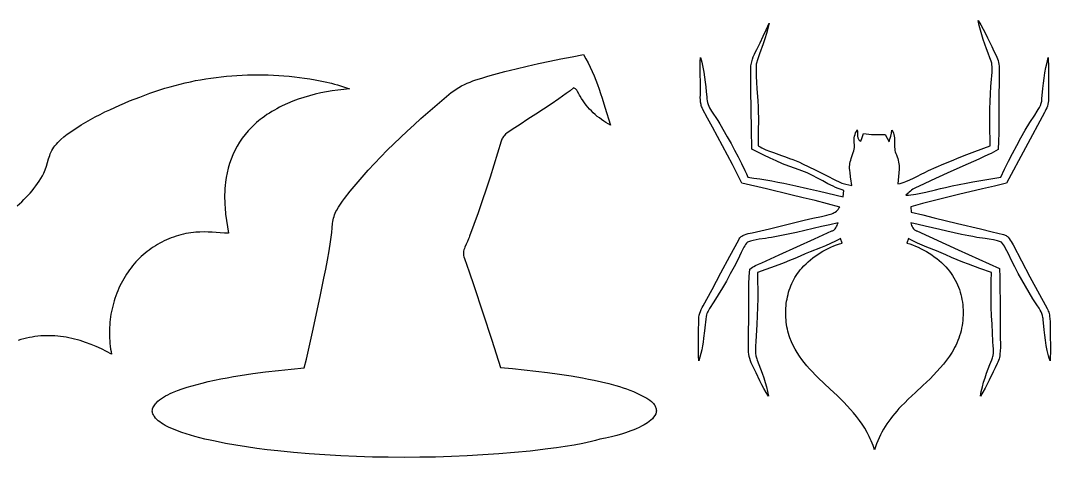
# Model space of a CAD drawing. Extents: x 0 to 24, y 0 to 24.
# Drawn here: x 11.77 to 23.98, y 18.42 to 23.6 of the extents above; entities that cross this region are included whole.
import ezdxf

# ---------------------------------------------------------------- set-up
doc = ezdxf.new("R2010")
doc.units = 0
doc.layers.add('Default_Layer', color=1, linetype='CONTINUOUS')

msp = doc.modelspace()

# ---------------------------------------------------------------- linework, layer by layer
at = {"layer": 'Default_Layer'}
for points in [[(23.128, 23.597), (23.158, 23.547), (23.186, 23.496), (23.213, 23.445), (23.238, 23.393), (23.287, 23.288), (23.313, 23.235), (23.339, 23.183), (23.349, 23.163), (23.357, 23.143), (23.363, 23.122), (23.368, 23.101), (23.372, 23.08), (23.374, 23.058), (23.376, 23.036), (23.377, 23.014), (23.377, 22.97), (23.375, 22.926), (23.374, 22.882), (23.374, 22.838), (23.372, 22.742), (23.372, 22.646), (23.372, 22.454), (23.371, 22.358), (23.37, 22.262), (23.368, 22.166), (23.363, 22.07), (23.336, 22.052), (23.308, 22.036), (23.28, 22.022), (23.251, 22.008), (23.192, 21.982), (23.133, 21.956), (22.946, 21.871), (22.758, 21.787), (22.571, 21.702), (22.478, 21.659), (22.385, 21.616), (22.368, 21.607), (22.353, 21.598), (22.338, 21.588), (22.323, 21.577), (22.31, 21.565), (22.296, 21.552), (22.271, 21.527), (22.301, 21.529), (22.33, 21.532), (22.36, 21.535), (22.389, 21.54), (22.448, 21.551), (22.506, 21.564), (22.622, 21.592), (22.68, 21.606), (22.738, 21.618), (22.819, 21.638), (22.901, 21.655), (22.983, 21.671), (23.065, 21.686), (23.23, 21.714), (23.395, 21.741), (23.441, 21.835), (23.487, 21.93), (23.535, 22.023), (23.584, 22.116), (23.634, 22.209), (23.686, 22.3), (23.741, 22.39), (23.797, 22.478), (23.826, 22.522), (23.84, 22.545), (23.853, 22.568), (23.864, 22.592), (23.873, 22.617), (23.877, 22.629), (23.88, 22.642), (23.882, 22.655), (23.882, 22.669), (23.894, 22.793), (23.901, 22.855), (23.909, 22.916), (23.919, 22.978), (23.93, 23.039), (23.943, 23.1), (23.958, 23.16), (23.96, 23.037), (23.96, 22.914), (23.96, 22.669), (23.96, 22.647), (23.958, 22.626), (23.953, 22.605), (23.947, 22.584), (23.94, 22.564), (23.931, 22.544), (23.922, 22.525), (23.912, 22.506), (23.687, 22.089), (23.464, 21.671), (23.322, 21.636), (23.179, 21.602), (22.894, 21.535), (22.752, 21.501), (22.61, 21.466), (22.468, 21.429), (22.327, 21.39), (22.334, 21.327), (22.471, 21.293), (22.607, 21.259), (22.881, 21.194), (23.154, 21.128), (23.291, 21.095), (23.427, 21.061), (23.438, 21.058), (23.448, 21.055), (23.458, 21.05), (23.466, 21.044), (23.475, 21.037), (23.482, 21.03), (23.496, 21.014), (23.508, 20.996), (23.519, 20.977), (23.54, 20.94), (23.64, 20.75), (23.741, 20.561), (23.944, 20.184), (23.951, 20.17), (23.958, 20.155), (23.963, 20.14), (23.968, 20.125), (23.971, 20.11), (23.974, 20.095), (23.978, 20.063), (23.98, 20.032), (23.981, 20), (23.981, 19.937), (23.982, 19.844), (23.983, 19.751), (23.983, 19.705), (23.983, 19.658), (23.981, 19.612), (23.979, 19.566), (23.97, 19.596), (23.961, 19.626), (23.946, 19.686), (23.934, 19.747), (23.924, 19.809), (23.916, 19.87), (23.909, 19.932), (23.897, 20.056), (23.896, 20.068), (23.895, 20.08), (23.889, 20.103), (23.882, 20.125), (23.872, 20.147), (23.861, 20.167), (23.849, 20.188), (23.824, 20.228), (23.777, 20.301), (23.731, 20.375), (23.687, 20.449), (23.644, 20.524), (23.602, 20.6), (23.562, 20.677), (23.523, 20.754), (23.485, 20.832), (23.467, 20.869), (23.448, 20.905), (23.438, 20.923), (23.427, 20.94), (23.416, 20.957), (23.403, 20.972), (23.379, 20.98), (23.356, 20.986), (23.308, 20.997), (23.259, 21.006), (23.211, 21.014), (23.113, 21.028), (23.064, 21.037), (23.016, 21.046), (22.929, 21.062), (22.843, 21.08), (22.757, 21.1), (22.672, 21.12), (22.5, 21.161), (22.414, 21.181), (22.328, 21.199), (22.333, 21.184), (22.338, 21.169), (22.345, 21.155), (22.353, 21.141), (22.362, 21.129), (22.373, 21.119), (22.379, 21.114), (22.386, 21.11), (22.393, 21.107), (22.401, 21.104), (22.891, 20.881), (23.136, 20.77), (23.381, 20.658), (23.384, 20.556), (23.385, 20.453), (23.387, 20.249), (23.387, 20.044), (23.389, 19.839), (23.39, 19.761), (23.39, 19.722), (23.389, 19.683), (23.385, 19.644), (23.382, 19.625), (23.379, 19.606), (23.374, 19.587), (23.368, 19.568), (23.361, 19.55), (23.353, 19.532), (23.329, 19.483), (23.306, 19.434), (23.259, 19.336), (23.235, 19.287), (23.21, 19.239), (23.183, 19.192), (23.154, 19.146), (23.164, 19.202), (23.177, 19.256), (23.192, 19.311), (23.209, 19.364), (23.227, 19.418), (23.246, 19.471), (23.266, 19.523), (23.287, 19.575), (23.293, 19.588), (23.297, 19.602), (23.301, 19.615), (23.303, 19.629), (23.307, 19.656), (23.308, 19.683), (23.308, 19.711), (23.306, 19.739), (23.302, 19.794), (23.291, 19.998), (23.286, 20.1), (23.283, 20.202), (23.28, 20.304), (23.28, 20.406), (23.281, 20.508), (23.285, 20.61), (23.148, 20.66), (23.012, 20.71), (22.944, 20.736), (22.877, 20.763), (22.81, 20.791), (22.743, 20.82), (22.687, 20.844), (22.631, 20.867), (22.519, 20.912), (22.463, 20.935), (22.408, 20.959), (22.353, 20.985), (22.327, 20.999), (22.3, 21.013), (22.28, 20.961), (22.315, 20.95), (22.349, 20.938), (22.383, 20.924), (22.417, 20.91), (22.45, 20.894), (22.483, 20.877), (22.515, 20.859), (22.546, 20.84), (22.577, 20.819), (22.607, 20.798), (22.636, 20.776), (22.664, 20.753), (22.692, 20.729), (22.719, 20.704), (22.745, 20.678), (22.769, 20.651), (22.789, 20.626), (22.807, 20.601), (22.824, 20.576), (22.84, 20.549), (22.855, 20.522), (22.869, 20.495), (22.882, 20.467), (22.893, 20.438), (22.904, 20.41), (22.913, 20.38), (22.922, 20.351), (22.929, 20.321), (22.935, 20.291), (22.94, 20.26), (22.944, 20.229), (22.947, 20.199), (22.948, 20.168), (22.949, 20.137), (22.949, 20.106), (22.947, 20.075), (22.945, 20.044), (22.941, 20.013), (22.936, 19.983), (22.931, 19.952), (22.924, 19.922), (22.916, 19.892), (22.907, 19.863), (22.898, 19.834), (22.887, 19.805), (22.875, 19.776), (22.862, 19.748), (22.848, 19.721), (22.833, 19.695), (22.818, 19.669), (22.803, 19.644), (22.786, 19.62), (22.752, 19.572), (22.716, 19.526), (22.678, 19.481), (22.638, 19.437), (22.597, 19.395), (22.556, 19.353), (22.513, 19.312), (22.47, 19.271), (22.383, 19.191), (22.298, 19.109), (22.256, 19.068), (22.215, 19.026), (22.188, 18.998), (22.163, 18.97), (22.137, 18.941), (22.113, 18.911), (22.09, 18.881), (22.067, 18.85), (22.045, 18.819), (22.025, 18.787), (22.005, 18.754), (21.986, 18.721), (21.968, 18.687), (21.952, 18.652), (21.937, 18.617), (21.923, 18.582), (21.91, 18.546), (21.898, 18.509), (21.89, 18.536), (21.881, 18.563), (21.871, 18.59), (21.86, 18.616), (21.848, 18.642), (21.836, 18.668), (21.81, 18.717), (21.782, 18.766), (21.751, 18.813), (21.719, 18.859), (21.685, 18.904), (21.649, 18.948), (21.612, 18.99), (21.574, 19.032), (21.534, 19.073), (21.494, 19.113), (21.454, 19.153), (21.371, 19.23), (21.3, 19.296), (21.23, 19.364), (21.195, 19.398), (21.161, 19.433), (21.128, 19.469), (21.096, 19.506), (21.065, 19.544), (21.035, 19.582), (21.007, 19.622), (20.981, 19.662), (20.956, 19.704), (20.933, 19.747), (20.913, 19.791), (20.895, 19.837), (20.886, 19.863), (20.878, 19.889), (20.871, 19.916), (20.865, 19.942), (20.86, 19.969), (20.855, 19.996), (20.851, 20.024), (20.849, 20.051), (20.846, 20.078), (20.845, 20.106), (20.845, 20.133), (20.845, 20.161), (20.847, 20.188), (20.849, 20.216), (20.852, 20.243), (20.856, 20.27), (20.861, 20.297), (20.866, 20.324), (20.873, 20.351), (20.88, 20.377), (20.888, 20.403), (20.897, 20.429), (20.907, 20.455), (20.918, 20.48), (20.929, 20.504), (20.942, 20.529), (20.955, 20.553), (20.97, 20.576), (20.985, 20.599), (21.001, 20.621), (21.018, 20.643), (21.036, 20.664), (21.06, 20.69), (21.086, 20.715), (21.112, 20.739), (21.139, 20.762), (21.167, 20.785), (21.196, 20.806), (21.225, 20.826), (21.255, 20.846), (21.285, 20.864), (21.317, 20.881), (21.348, 20.897), (21.381, 20.912), (21.414, 20.926), (21.447, 20.939), (21.481, 20.951), (21.515, 20.961), (21.494, 21.014), (21.466, 20.998), (21.437, 20.983), (21.378, 20.955), (21.318, 20.929), (21.258, 20.904), (21.137, 20.856), (21.077, 20.831), (21.017, 20.805), (20.955, 20.778), (20.891, 20.753), (20.828, 20.728), (20.764, 20.704), (20.509, 20.61), (20.512, 20.508), (20.514, 20.406), (20.513, 20.303), (20.511, 20.201), (20.507, 20.099), (20.503, 19.996), (20.492, 19.792), (20.488, 19.737), (20.486, 19.709), (20.486, 19.681), (20.487, 19.654), (20.491, 19.626), (20.494, 19.613), (20.497, 19.6), (20.502, 19.587), (20.507, 19.574), (20.548, 19.469), (20.567, 19.417), (20.586, 19.364), (20.602, 19.31), (20.617, 19.256), (20.63, 19.202), (20.64, 19.147), (20.612, 19.191), (20.586, 19.236), (20.562, 19.281), (20.539, 19.328), (20.494, 19.422), (20.472, 19.469), (20.449, 19.516), (20.437, 19.54), (20.427, 19.565), (20.419, 19.591), (20.413, 19.616), (20.409, 19.642), (20.406, 19.669), (20.404, 19.695), (20.403, 19.722), (20.403, 19.776), (20.405, 19.83), (20.406, 19.883), (20.406, 19.936), (20.408, 20.026), (20.408, 20.115), (20.407, 20.295), (20.407, 20.384), (20.408, 20.474), (20.412, 20.564), (20.415, 20.608), (20.418, 20.653), (20.435, 20.664), (20.452, 20.675), (20.469, 20.684), (20.487, 20.693), (20.524, 20.71), (20.561, 20.727), (20.665, 20.773), (20.769, 20.82), (20.977, 20.914), (21.185, 21.009), (21.393, 21.104), (21.401, 21.106), (21.408, 21.11), (21.415, 21.114), (21.421, 21.119), (21.432, 21.129), (21.441, 21.141), (21.449, 21.155), (21.456, 21.169), (21.461, 21.184), (21.467, 21.199), (21.368, 21.178), (21.269, 21.155), (21.072, 21.108), (20.973, 21.086), (20.874, 21.064), (20.775, 21.045), (20.675, 21.028), (20.64, 21.022), (20.604, 21.016), (20.532, 21.006), (20.496, 21), (20.461, 20.992), (20.426, 20.984), (20.391, 20.973), (20.379, 20.959), (20.369, 20.944), (20.359, 20.929), (20.35, 20.913), (20.334, 20.881), (20.318, 20.849), (20.276, 20.763), (20.233, 20.678), (20.188, 20.594), (20.142, 20.51), (20.094, 20.428), (20.045, 20.346), (19.995, 20.265), (19.943, 20.185), (19.934, 20.17), (19.925, 20.155), (19.918, 20.14), (19.912, 20.124), (19.907, 20.108), (19.903, 20.092), (19.897, 20.058), (19.893, 20.024), (19.89, 19.99), (19.887, 19.956), (19.884, 19.922), (19.872, 19.832), (19.866, 19.787), (19.858, 19.742), (19.85, 19.697), (19.84, 19.653), (19.828, 19.609), (19.815, 19.566), (19.813, 19.624), (19.811, 19.683), (19.811, 19.741), (19.812, 19.8), (19.813, 19.917), (19.814, 20.034), (19.814, 20.058), (19.816, 20.082), (19.821, 20.106), (19.827, 20.129), (19.835, 20.151), (19.844, 20.173), (19.855, 20.195), (19.866, 20.216), (19.973, 20.412), (20.078, 20.608), (20.183, 20.804), (20.288, 21), (20.294, 21.012), (20.3, 21.022), (20.308, 21.03), (20.316, 21.038), (20.325, 21.044), (20.335, 21.05), (20.345, 21.055), (20.356, 21.059), (20.378, 21.066), (20.401, 21.072), (20.424, 21.077), (20.446, 21.083), (20.549, 21.106), (20.652, 21.13), (20.858, 21.18), (21.063, 21.23), (21.166, 21.254), (21.269, 21.277), (21.3, 21.284), (21.331, 21.291), (21.362, 21.299), (21.392, 21.308), (21.406, 21.314), (21.42, 21.321), (21.433, 21.328), (21.446, 21.337), (21.457, 21.348), (21.467, 21.359), (21.477, 21.372), (21.485, 21.387), (21.341, 21.426), (21.196, 21.463), (21.052, 21.498), (20.907, 21.533), (20.617, 21.602), (20.327, 21.671), (20.27, 21.782), (20.213, 21.893), (20.095, 22.112), (19.976, 22.332), (19.917, 22.442), (19.859, 22.552), (19.853, 22.565), (19.848, 22.578), (19.844, 22.59), (19.841, 22.604), (19.836, 22.63), (19.834, 22.657), (19.833, 22.685), (19.834, 22.712), (19.834, 22.74), (19.834, 22.767), (19.834, 22.816), (19.834, 22.865), (19.833, 22.964), (19.833, 23.062), (19.833, 23.111), (19.835, 23.16), (19.85, 23.103), (19.863, 23.045), (19.874, 22.987), (19.883, 22.928), (19.891, 22.869), (19.898, 22.81), (19.904, 22.751), (19.909, 22.692), (19.91, 22.669), (19.913, 22.646), (19.919, 22.625), (19.925, 22.604), (19.934, 22.583), (19.943, 22.563), (19.954, 22.544), (19.965, 22.525), (19.99, 22.487), (20.015, 22.449), (20.04, 22.412), (20.052, 22.393), (20.063, 22.373), (20.153, 22.218), (20.197, 22.141), (20.24, 22.062), (20.282, 21.983), (20.323, 21.903), (20.361, 21.822), (20.379, 21.781), (20.397, 21.74), (20.468, 21.731), (20.54, 21.72), (20.611, 21.709), (20.682, 21.696), (20.752, 21.683), (20.823, 21.669), (20.964, 21.639), (21.104, 21.608), (21.244, 21.575), (21.525, 21.509), (21.533, 21.583), (21.501, 21.594), (21.468, 21.606), (21.437, 21.62), (21.406, 21.634), (21.344, 21.664), (21.284, 21.697), (21.223, 21.729), (21.162, 21.761), (21.132, 21.777), (21.101, 21.791), (21.069, 21.805), (21.037, 21.817), (20.96, 21.844), (20.884, 21.872), (20.809, 21.901), (20.734, 21.933), (20.66, 21.966), (20.587, 22.001), (20.515, 22.037), (20.443, 22.075), (20.439, 22.309), (20.435, 22.543), (20.433, 22.777), (20.431, 23.011), (20.431, 23.027), (20.432, 23.043), (20.433, 23.06), (20.435, 23.075), (20.442, 23.107), (20.451, 23.138), (20.461, 23.168), (20.474, 23.198), (20.488, 23.228), (20.503, 23.256), (20.522, 23.295), (20.541, 23.333), (20.577, 23.411), (20.613, 23.488), (20.649, 23.566), (20.643, 23.535), (20.635, 23.504), (20.618, 23.443), (20.599, 23.382), (20.578, 23.322), (20.535, 23.202), (20.514, 23.142), (20.495, 23.082), (20.494, 23.046), (20.494, 23.009), (20.495, 22.937), (20.499, 22.865), (20.504, 22.792), (20.514, 22.647), (20.518, 22.575), (20.52, 22.503), (20.521, 22.454), (20.521, 22.405), (20.519, 22.308), (20.518, 22.21), (20.518, 22.161), (20.519, 22.113), (20.541, 22.1), (20.563, 22.088), (20.585, 22.078), (20.608, 22.067), (20.654, 22.049), (20.702, 22.032), (20.797, 22), (20.844, 21.983), (20.89, 21.963), (20.929, 21.949), (20.968, 21.934), (21.007, 21.918), (21.045, 21.901), (21.12, 21.865), (21.195, 21.828), (21.344, 21.752), (21.418, 21.714), (21.493, 21.678), (21.51, 21.671), (21.526, 21.666), (21.56, 21.657), (21.629, 21.643), (21.626, 21.669), (21.623, 21.695), (21.615, 21.745), (21.608, 21.796), (21.605, 21.822), (21.603, 21.848), (21.602, 21.867), (21.604, 21.886), (21.607, 21.905), (21.611, 21.924), (21.616, 21.943), (21.622, 21.961), (21.634, 21.998), (21.646, 22.035), (21.651, 22.054), (21.656, 22.072), (21.659, 22.091), (21.66, 22.11), (21.66, 22.13), (21.658, 22.149), (21.655, 22.169), (21.655, 22.189), (21.657, 22.209), (21.661, 22.228), (21.667, 22.247), (21.674, 22.265), (21.683, 22.283), (21.692, 22.301), (21.695, 22.283), (21.696, 22.264), (21.697, 22.245), (21.698, 22.226), (21.701, 22.208), (21.704, 22.2), (21.707, 22.192), (21.712, 22.184), (21.718, 22.178), (21.725, 22.172), (21.734, 22.167), (21.751, 22.213), (21.767, 22.26), (21.799, 22.255), (21.831, 22.251), (21.864, 22.248), (21.896, 22.247), (21.961, 22.245), (22.026, 22.246), (22.048, 22.202), (22.07, 22.159), (22.081, 22.193), (22.09, 22.228), (22.098, 22.263), (22.105, 22.298), (22.115, 22.281), (22.123, 22.263), (22.129, 22.246), (22.132, 22.228), (22.135, 22.209), (22.136, 22.19), (22.136, 22.153), (22.136, 22.115), (22.136, 22.096), (22.138, 22.077), (22.14, 22.059), (22.144, 22.04), (22.15, 22.022), (22.158, 22.005), (22.167, 21.984), (22.175, 21.963), (22.18, 21.943), (22.184, 21.921), (22.187, 21.9), (22.189, 21.879), (22.189, 21.857), (22.189, 21.835), (22.187, 21.792), (22.183, 21.748), (22.179, 21.705), (22.176, 21.662), (22.201, 21.668), (22.224, 21.675), (22.248, 21.682), (22.271, 21.691), (22.317, 21.71), (22.361, 21.73), (22.406, 21.752), (22.45, 21.775), (22.494, 21.798), (22.538, 21.819), (22.628, 21.86), (22.719, 21.899), (22.81, 21.936), (22.902, 21.973), (22.994, 22.009), (23.086, 22.044), (23.271, 22.113), (23.268, 22.2), (23.266, 22.288), (23.265, 22.376), (23.266, 22.464), (23.267, 22.552), (23.27, 22.639), (23.273, 22.727), (23.278, 22.815), (23.281, 22.858), (23.285, 22.901), (23.29, 22.944), (23.293, 22.987), (23.294, 23.009), (23.294, 23.03), (23.292, 23.052), (23.29, 23.073), (23.287, 23.094), (23.282, 23.115), (23.275, 23.135), (23.267, 23.156), (23.245, 23.21), (23.225, 23.264), (23.205, 23.318), (23.187, 23.373), (23.17, 23.428), (23.154, 23.484), (23.14, 23.54), (23.128, 23.597)], [(17.383, 22.957), (17.515, 22.992), (17.648, 23.025), (17.78, 23.057), (17.913, 23.087), (18.047, 23.116), (18.18, 23.143), (18.314, 23.169), (18.448, 23.194), (18.476, 23.145), (18.503, 23.096), (18.527, 23.045), (18.551, 22.994), (18.573, 22.943), (18.594, 22.891), (18.614, 22.838), (18.633, 22.785), (18.651, 22.732), (18.669, 22.678), (18.702, 22.571), (18.767, 22.356), (18.739, 22.372), (18.713, 22.388), (18.687, 22.406), (18.661, 22.424), (18.636, 22.443), (18.611, 22.462), (18.587, 22.483), (18.564, 22.504), (18.541, 22.526), (18.52, 22.548), (18.499, 22.572), (18.479, 22.596), (18.46, 22.621), (18.442, 22.647), (18.425, 22.674), (18.41, 22.701), (18.4, 22.714), (18.392, 22.728), (18.376, 22.758), (18.367, 22.772), (18.357, 22.784), (18.352, 22.789), (18.345, 22.794), (18.339, 22.798), (18.331, 22.8), (18.288, 22.766), (18.244, 22.733), (18.2, 22.701), (18.155, 22.669), (18.065, 22.606), (17.974, 22.546), (17.881, 22.486), (17.789, 22.427), (17.696, 22.367), (17.604, 22.308), (17.564, 22.28), (17.544, 22.265), (17.524, 22.249), (17.507, 22.232), (17.499, 22.223), (17.492, 22.213), (17.486, 22.203), (17.48, 22.192), (17.475, 22.18), (17.472, 22.168), (17.429, 22.026), (17.385, 21.884), (17.341, 21.743), (17.295, 21.601), (17.248, 21.461), (17.2, 21.32), (17.149, 21.181), (17.097, 21.042), (17.092, 21.026), (17.085, 21.01), (17.071, 20.978), (17.055, 20.946), (17.042, 20.913), (17.036, 20.897), (17.031, 20.88), (17.027, 20.864), (17.025, 20.847), (17.025, 20.83), (17.027, 20.813), (17.031, 20.796), (17.038, 20.779), (17.093, 20.618), (17.148, 20.456), (17.255, 20.133), (17.361, 19.809), (17.465, 19.485), (17.605, 19.472), (17.744, 19.458), (17.884, 19.443), (18.023, 19.426), (18.162, 19.408), (18.3, 19.386), (18.369, 19.375), (18.438, 19.362), (18.507, 19.349), (18.576, 19.334), (18.662, 19.315), (18.747, 19.295), (18.832, 19.272), (18.875, 19.259), (18.917, 19.246), (18.958, 19.232), (18.999, 19.216), (19.04, 19.2), (19.08, 19.182), (19.12, 19.163), (19.159, 19.143), (19.197, 19.121), (19.234, 19.097), (19.253, 19.083), (19.27, 19.067), (19.278, 19.058), (19.285, 19.048), (19.292, 19.038), (19.297, 19.028), (19.302, 19.017), (19.306, 19.006), (19.309, 18.995), (19.311, 18.983), (19.312, 18.972), (19.311, 18.96), (19.309, 18.948), (19.305, 18.937), (19.293, 18.916), (19.279, 18.896), (19.264, 18.878), (19.246, 18.862), (19.228, 18.846), (19.208, 18.832), (19.188, 18.819), (19.168, 18.807), (19.137, 18.79), (19.106, 18.775), (19.074, 18.76), (19.043, 18.747), (19.01, 18.734), (18.978, 18.722), (18.945, 18.711), (18.912, 18.7), (18.845, 18.681), (18.778, 18.664), (18.71, 18.649), (18.642, 18.636), (18.592, 18.622), (18.541, 18.609), (18.49, 18.598), (18.439, 18.587), (18.336, 18.567), (18.232, 18.55), (18.128, 18.535), (18.024, 18.521), (17.816, 18.496), (17.63, 18.478), (17.443, 18.463), (17.256, 18.45), (17.069, 18.439), (16.882, 18.431), (16.695, 18.425), (16.507, 18.422), (16.32, 18.42), (16.132, 18.422), (15.945, 18.425), (15.758, 18.431), (15.57, 18.44), (15.383, 18.45), (15.196, 18.464), (15.01, 18.479), (14.823, 18.497), (14.699, 18.511), (14.575, 18.527), (14.451, 18.545), (14.328, 18.564), (14.205, 18.586), (14.082, 18.611), (14.021, 18.624), (13.96, 18.638), (13.9, 18.653), (13.839, 18.669), (13.788, 18.684), (13.737, 18.7), (13.686, 18.717), (13.636, 18.735), (13.586, 18.754), (13.537, 18.776), (13.49, 18.8), (13.466, 18.813), (13.443, 18.827), (13.424, 18.84), (13.406, 18.854), (13.389, 18.869), (13.373, 18.886), (13.36, 18.905), (13.354, 18.914), (13.349, 18.925), (13.344, 18.935), (13.34, 18.946), (13.337, 18.957), (13.335, 18.969), (13.337, 18.983), (13.34, 18.996), (13.344, 19.009), (13.35, 19.021), (13.356, 19.033), (13.364, 19.044), (13.372, 19.055), (13.381, 19.065), (13.401, 19.085), (13.422, 19.102), (13.445, 19.119), (13.467, 19.134), (13.494, 19.149), (13.521, 19.163), (13.548, 19.176), (13.576, 19.189), (13.633, 19.212), (13.69, 19.233), (13.748, 19.252), (13.807, 19.269), (13.866, 19.285), (13.925, 19.301), (14, 19.318), (14.075, 19.335), (14.15, 19.35), (14.225, 19.365), (14.3, 19.378), (14.376, 19.391), (14.451, 19.403), (14.527, 19.414), (14.679, 19.434), (14.831, 19.451), (14.984, 19.467), (15.136, 19.48), (15.162, 19.585), (15.187, 19.691), (15.235, 19.903), (15.327, 20.329), (15.371, 20.544), (15.393, 20.652), (15.414, 20.759), (15.433, 20.868), (15.45, 20.976), (15.457, 21.03), (15.464, 21.085), (15.469, 21.139), (15.474, 21.194), (15.476, 21.215), (15.48, 21.236), (15.484, 21.256), (15.49, 21.276), (15.497, 21.295), (15.504, 21.314), (15.513, 21.333), (15.522, 21.351), (15.543, 21.387), (15.566, 21.423), (15.589, 21.457), (15.614, 21.49), (15.682, 21.576), (15.752, 21.66), (15.823, 21.742), (15.896, 21.824), (15.97, 21.904), (16.045, 21.983), (16.122, 22.061), (16.2, 22.137), (16.279, 22.213), (16.358, 22.288), (16.439, 22.362), (16.52, 22.435), (16.602, 22.507), (16.685, 22.578), (16.768, 22.649), (16.851, 22.719), (16.88, 22.743), (16.909, 22.765), (16.94, 22.786), (16.971, 22.805), (17.003, 22.822), (17.036, 22.838), (17.069, 22.854), (17.103, 22.868), (17.137, 22.881), (17.172, 22.893), (17.242, 22.916), (17.313, 22.937), (17.383, 22.957)]]:
    msp.add_lwpolyline(points, close=True, dxfattribs=at)
msp.add_lwpolyline([(11.734, 21.402), (11.787, 21.45), (11.813, 21.475), (11.838, 21.501), (11.863, 21.527), (11.887, 21.553), (11.91, 21.58), (11.933, 21.608), (11.955, 21.637), (11.976, 21.666), (11.995, 21.695), (12.014, 21.726), (12.032, 21.757), (12.049, 21.789), (12.058, 21.809), (12.066, 21.829), (12.08, 21.871), (12.105, 21.957), (12.119, 21.999), (12.126, 22.019), (12.135, 22.04), (12.145, 22.059), (12.155, 22.078), (12.168, 22.097), (12.182, 22.114), (12.198, 22.133), (12.215, 22.151), (12.251, 22.186), (12.288, 22.219), (12.327, 22.25), (12.368, 22.279), (12.409, 22.307), (12.451, 22.335), (12.493, 22.361), (12.548, 22.394), (12.604, 22.425), (12.66, 22.455), (12.717, 22.485), (12.774, 22.514), (12.832, 22.541), (12.89, 22.568), (12.949, 22.594), (13.007, 22.619), (13.067, 22.644), (13.186, 22.691), (13.306, 22.735), (13.427, 22.777), (13.486, 22.795), (13.546, 22.813), (13.606, 22.829), (13.666, 22.845), (13.726, 22.859), (13.787, 22.872), (13.847, 22.885), (13.908, 22.896), (13.969, 22.907), (14.031, 22.916), (14.092, 22.924), (14.154, 22.932), (14.215, 22.938), (14.277, 22.944), (14.339, 22.948), (14.401, 22.952), (14.463, 22.954), (14.525, 22.956), (14.587, 22.956), (14.649, 22.955), (14.711, 22.954), (14.772, 22.951), (14.834, 22.948), (14.896, 22.943), (14.958, 22.938), (15.02, 22.931), (15.081, 22.923), (15.142, 22.915), (15.204, 22.905), (15.265, 22.895), (15.326, 22.883), (15.386, 22.871), (15.46, 22.854), (15.496, 22.845), (15.532, 22.835), (15.568, 22.825), (15.604, 22.813), (15.639, 22.801), (15.675, 22.788), (15.606, 22.781), (15.537, 22.774), (15.469, 22.764), (15.4, 22.752), (15.332, 22.739), (15.265, 22.724), (15.198, 22.706), (15.131, 22.687), (15.066, 22.665), (15.001, 22.641), (14.937, 22.614), (14.875, 22.585), (14.844, 22.57), (14.813, 22.553), (14.783, 22.537), (14.754, 22.519), (14.724, 22.501), (14.695, 22.482), (14.667, 22.462), (14.639, 22.441), (14.616, 22.424), (14.594, 22.407), (14.572, 22.389), (14.551, 22.37), (14.531, 22.351), (14.511, 22.331), (14.491, 22.311), (14.473, 22.29), (14.437, 22.247), (14.403, 22.202), (14.371, 22.155), (14.342, 22.107), (14.316, 22.058), (14.292, 22.007), (14.271, 21.955), (14.252, 21.902), (14.236, 21.848), (14.223, 21.793), (14.212, 21.738), (14.204, 21.682), (14.2, 21.644), (14.196, 21.606), (14.194, 21.569), (14.193, 21.531), (14.193, 21.493), (14.194, 21.455), (14.195, 21.417), (14.198, 21.379), (14.205, 21.303), (14.215, 21.227), (14.226, 21.152), (14.239, 21.077), (14.19, 21.079), (14.142, 21.082), (14.046, 21.089), (13.998, 21.091), (13.95, 21.092), (13.901, 21.091), (13.853, 21.088), (13.823, 21.085), (13.793, 21.081), (13.763, 21.077), (13.734, 21.072), (13.704, 21.065), (13.675, 21.058), (13.646, 21.051), (13.617, 21.042), (13.589, 21.032), (13.56, 21.022), (13.532, 21.011), (13.505, 20.999), (13.477, 20.987), (13.45, 20.973), (13.424, 20.959), (13.398, 20.945), (13.372, 20.929), (13.347, 20.913), (13.322, 20.896), (13.297, 20.878), (13.273, 20.86), (13.25, 20.841), (13.227, 20.822), (13.205, 20.801), (13.183, 20.781), (13.162, 20.759), (13.141, 20.737), (13.122, 20.715), (13.102, 20.691), (13.084, 20.668), (13.066, 20.643), (13.049, 20.619), (13.031, 20.592), (13.013, 20.565), (12.997, 20.538), (12.981, 20.51), (12.966, 20.482), (12.952, 20.453), (12.938, 20.424), (12.926, 20.395), (12.914, 20.365), (12.902, 20.335), (12.892, 20.305), (12.882, 20.275), (12.874, 20.244), (12.866, 20.213), (12.858, 20.182), (12.852, 20.151), (12.846, 20.119), (12.841, 20.088), (12.837, 20.056), (12.833, 20.024), (12.831, 19.992), (12.829, 19.96), (12.828, 19.929), (12.827, 19.897), (12.828, 19.865), (12.829, 19.833), (12.831, 19.801), (12.834, 19.769), (12.837, 19.737), (12.842, 19.705), (12.847, 19.674), (12.852, 19.642), (12.794, 19.675), (12.733, 19.706), (12.672, 19.734), (12.609, 19.76), (12.545, 19.784), (12.48, 19.805), (12.448, 19.814), (12.415, 19.823), (12.382, 19.83), (12.348, 19.837), (12.315, 19.844), (12.282, 19.849), (12.248, 19.853), (12.215, 19.857), (12.181, 19.86), (12.147, 19.862), (12.114, 19.863), (12.08, 19.863), (12.046, 19.862), (12.013, 19.86), (11.979, 19.857), (11.945, 19.853), (11.912, 19.847), (11.878, 19.841), (11.845, 19.834), (11.812, 19.826), (11.778, 19.817), (11.745, 19.807)], dxfattribs=at)

doc.saveas('drawing.dxf')
